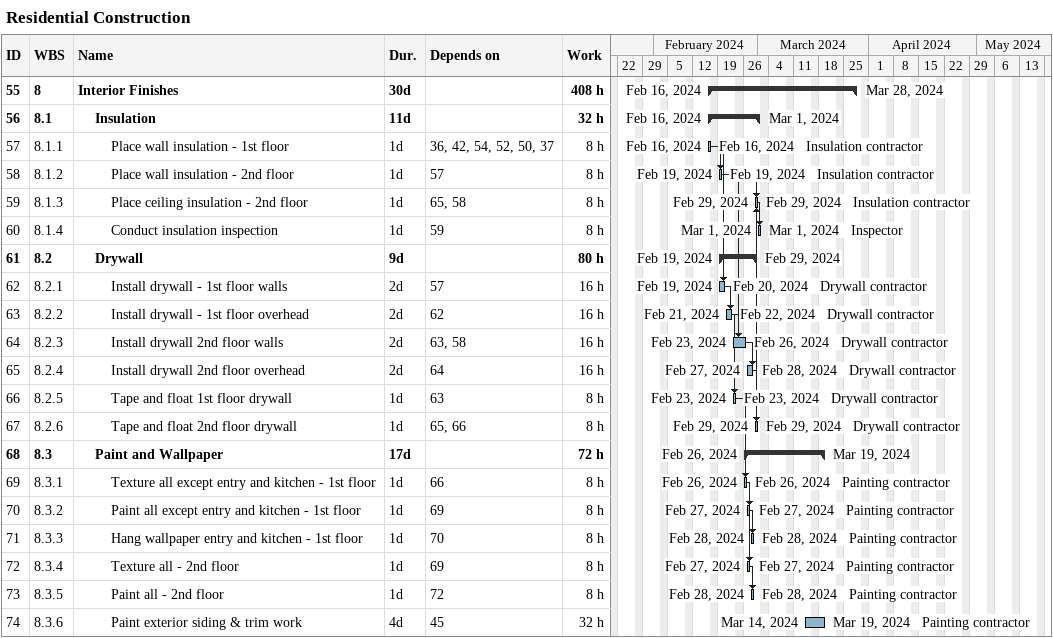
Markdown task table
Residential Construction

| ID | WBS | Task | Duration | Start | Finish | Predecessors | Resources | Work (h) |
|---|---|---|---|---|---|---|---|---|
| 55 | 8 | **Interior Finishes** | 30d | 2024-02-16 | 2024-03-28 |  |  | 408 |
| 56 | 8.1 | **Insulation** | 11d | 2024-02-16 | 2024-03-01 |  |  | 32 |
| 57 | 8.1.1 | Place wall insulation - 1st floor | 1d | 2024-02-16 | 2024-02-16 | 36, 42, 54, 52, 50, 37 | Insulation contractor | 8 |
| 58 | 8.1.2 | Place wall insulation - 2nd floor | 1d | 2024-02-19 | 2024-02-19 | 57 | Insulation contractor | 8 |
| 59 | 8.1.3 | Place ceiling insulation - 2nd floor | 1d | 2024-02-29 | 2024-02-29 | 65, 58 | Insulation contractor | 8 |
| 60 | 8.1.4 | Conduct insulation inspection | 1d | 2024-03-01 | 2024-03-01 | 59 | Inspector | 8 |
| 61 | 8.2 | **Drywall** | 9d | 2024-02-19 | 2024-02-29 |  |  | 80 |
| 62 | 8.2.1 | Install drywall - 1st floor walls | 2d | 2024-02-19 | 2024-02-20 | 57 | Drywall contractor | 16 |
| 63 | 8.2.2 | Install drywall - 1st floor overhead | 2d | 2024-02-21 | 2024-02-22 | 62 | Drywall contractor | 16 |
| 64 | 8.2.3 | Install drywall 2nd floor walls | 2d | 2024-02-23 | 2024-02-26 | 63, 58 | Drywall contractor | 16 |
| 65 | 8.2.4 | Install drywall 2nd floor overhead | 2d | 2024-02-27 | 2024-02-28 | 64 | Drywall contractor | 16 |
| 66 | 8.2.5 | Tape and float 1st floor drywall | 1d | 2024-02-23 | 2024-02-23 | 63 | Drywall contractor | 8 |
| 67 | 8.2.6 | Tape and float 2nd floor drywall | 1d | 2024-02-29 | 2024-02-29 | 65, 66 | Drywall contractor | 8 |
| 68 | 8.3 | **Paint and Wallpaper** | 17d | 2024-02-26 | 2024-03-19 |  |  | 72 |
| 69 | 8.3.1 | Texture all except entry and kitchen - 1st floor | 1d | 2024-02-26 | 2024-02-26 | 66 | Painting contractor | 8 |
| 70 | 8.3.2 | Paint all except entry and kitchen - 1st floor | 1d | 2024-02-27 | 2024-02-27 | 69 | Painting contractor | 8 |
| 71 | 8.3.3 | Hang wallpaper entry and kitchen - 1st floor | 1d | 2024-02-28 | 2024-02-28 | 70 | Painting contractor | 8 |
| 72 | 8.3.4 | Texture all - 2nd floor | 1d | 2024-02-27 | 2024-02-27 | 69 | Painting contractor | 8 |
| 73 | 8.3.5 | Paint all - 2nd floor | 1d | 2024-02-28 | 2024-02-28 | 72 | Painting contractor | 8 |
| 74 | 8.3.6 | Paint exterior siding & trim work | 4d | 2024-03-14 | 2024-03-19 | 45 | Painting contractor | 32 |
